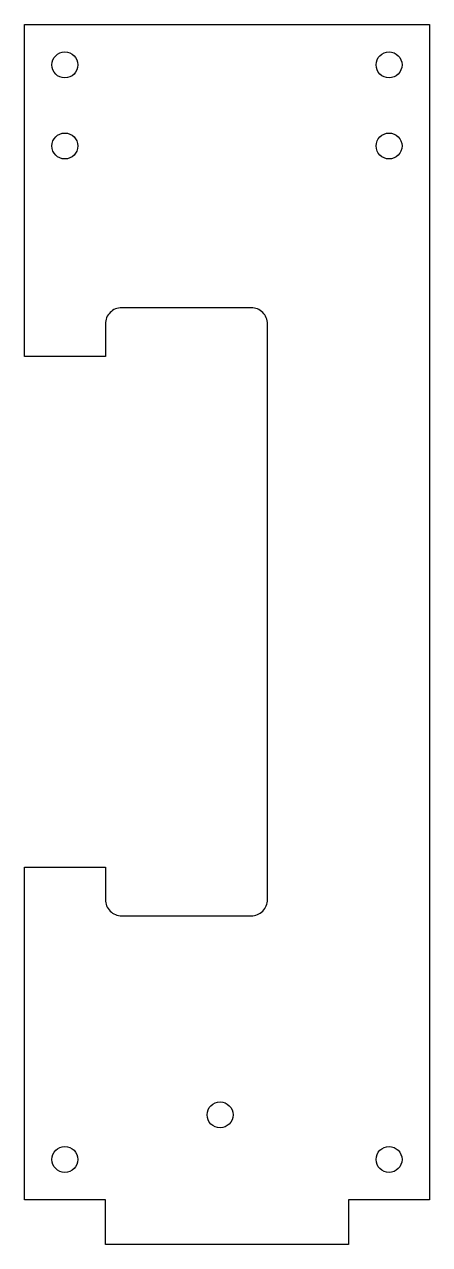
# Model space of a CAD drawing. Header units: millimetres. Extents: x -53 to -3, y -332 to -182.
import ezdxf

# ---------------------------------------------------------------- set-up
doc = ezdxf.new("R2010")
doc.units = ezdxf.units.MM
doc.layers.get('0').update_dxf_attribs({"linetype": 'CONTINUOUS'})

msp = doc.modelspace()

# ---------------------------------------------------------------- linework, layer by layer
msp.add_lwpolyline([(-52.93, -222.48), (-52.93, -181.53), (-2.93, -181.53), (-2.93, -326.53), (-12.93, -326.53), (-12.93, -332.03), (-42.93, -332.03), (-42.93, -326.53), (-52.93, -326.53), (-52.93, -285.48), (-42.93, -285.48), (-42.93, -289.48, 0.414214), (-40.93, -291.48), (-24.93, -291.48, 0.414214), (-22.93, -289.48), (-22.93, -218.48, 0.414214), (-24.93, -216.48), (-40.93, -216.48, 0.414214), (-42.93, -218.48), (-42.93, -222.48)], format="xyb", close=True)
for centre in [(-47.93, -186.53), (-7.93, -186.53), (-47.93, -196.53), (-7.93, -196.53), (-28.78, -316.03), (-47.93, -321.53), (-7.93, -321.53)]:
    msp.add_circle(centre, 1.6)

doc.saveas('drawing.dxf')
